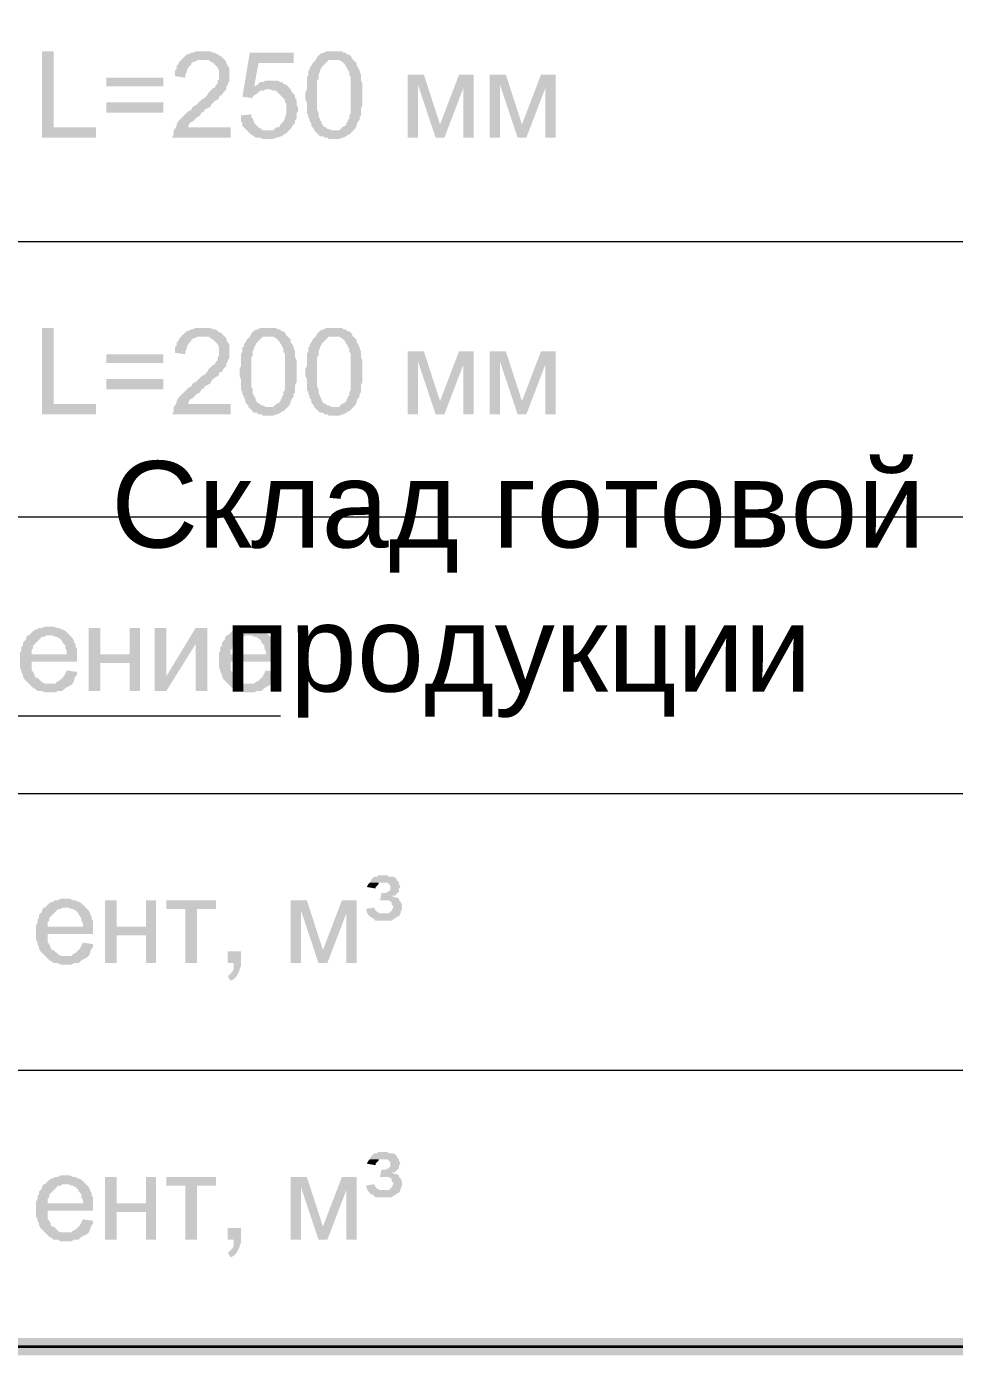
# Model space of a CAD drawing. Header units: millimetres. Extents: x -383313 to -161684, y -117025 to 99224.
# Drawn here: x -361068 to -358384, y -36104 to -32261 of the extents above; entities that cross this region are included whole.
import ezdxf

# ---------------------------------------------------------------- set-up
doc = ezdxf.new("R2010")
doc.units = ezdxf.units.MM
doc.header["$MEASUREMENT"] = 0
doc.layers.add('PDF_Geometry', color=7, linetype='Continuous')
doc.layers.add('PDF_Solid Fills', color=7, linetype='Continuous')
doc.styles.add('PSTUDIO', font='arial.ttf')

# ---------------------------------------------------------------- blocks, each defined once
blk = doc.blocks.new('A$Cf5759c35')
at = {"layer": 'PDF_Solid Fills'}
for points in [[(-2527.3, -14067.4), (-2561.2, -14067.4), (-2561.2, -14317.1), (-2404.5, -14317.1), (-2404.5, -14287.5), (-2527.3, -14287.5)], [(-2032, -14092.8), (-2095.5, -14092.8), (-2078.6, -14092.8), (-2074.3, -14097), (-2065.9, -14101.2), (-2061.6, -14105.5), (-2061.6, -14105.5), (-2057.4, -14109.7), (-2053.2, -14113.9), (-2048.9, -14122.4), (-2048.9, -14126.6), (-2048.9, -14135.1), (-2048.9, -14139.3), (-2048.9, -14147.8), (-2053.2, -14152), (-2053.2, -14160.5), (-2057.4, -14164.7), (-2061.6, -14173.2), (-2065.9, -14173.2), (-2070.1, -14177.4), (-2074.3, -14181.7), (-2078.6, -14185.9), (-2082.8, -14194.4), (-2087, -14198.6), (-2091.3, -14202.8), (-2099.7, -14207.1), (-2104, -14211.3), (-2112.4, -14219.8), (-2116.7, -14224), (-2125.1, -14228.2), (-2129.4, -14236.7), (-2137.8, -14240.9), (-2142.1, -14245.2), (-2146.3, -14249.4), (-2150.5, -14253.6), (-2154.8, -14257.9), (-2159, -14262.1), (-2163.2, -14266.3), (-2167.5, -14270.6), (-2171.7, -14279), (-2171.7, -14283.3), (-2175.9, -14291.7), (-2180.2, -14296), (-2180.2, -14296), (-2180.2, -14304.4), (-2180.2, -14308.7), (-2184.4, -14317.1), (-2015.1, -14317.1), (-2015.1, -14287.5), (-2137.8, -14287.5), (-2137.8, -14287.5), (-2137.8, -14283.3), (-2133.6, -14274.8), (-2125.1, -14270.6), (-2125.1, -14270.6), (-2120.9, -14266.3), (-2116.7, -14262.1), (-2112.4, -14257.9), (-2104, -14253.6), (-2099.7, -14245.2), (-2091.3, -14240.9), (-2091.3, -14236.7), (-2082.8, -14232.5), (-2074.3, -14228.2), (-2070.1, -14219.8), (-2065.9, -14215.5), (-2061.6, -14211.3), (-2053.2, -14207.1), (-2048.9, -14202.8), (-2048.9, -14198.6), (-2044.7, -14194.4), (-2040.5, -14194.4), (-2036.2, -14185.9), (-2032, -14181.7), (-2027.8, -14177.4), (-2027.8, -14169), (-2023.5, -14164.7), (-2023.5, -14160.5), (-2019.3, -14156.3), (-2019.3, -14147.8), (-2019.3, -14143.6), (-2019.3, -14135.1), (-2019.3, -14135.1), (-2019.3, -14126.6), (-2019.3, -14122.4), (-2019.3, -14113.9), (-2023.5, -14109.7), (-2027.8, -14101.2), (-2027.8, -14097)], [(-2095.5, -14067.4), (-2116.7, -14067.4), (-2125.1, -14071.6), (-2129.4, -14071.6), (-2137.8, -14075.8), (-2142.1, -14075.8), (-2146.3, -14080.1), (-2150.5, -14084.3), (-2154.8, -14088.5), (-2159, -14092.8), (-2163.2, -14097), (-2167.5, -14105.5), (-2171.7, -14109.7), (-2171.7, -14118.2), (-2175.9, -14122.4), (-2175.9, -14130.9), (-2175.9, -14139.3), (-2146.3, -14143.6), (-2146.3, -14135.1), (-2142.1, -14126.6), (-2142.1, -14122.4), (-2137.8, -14113.9), (-2133.6, -14109.7), (-2129.4, -14105.5), (-2129.4, -14101.2), (-2120.9, -14097), (-2116.7, -14097), (-2112.4, -14092.8), (-2104, -14092.8), (-2095.5, -14092.8), (-2032, -14092.8), (-2040.5, -14084.3), (-2040.5, -14084.3), (-2044.7, -14080.1), (-2048.9, -14080.1), (-2053.2, -14075.8), (-2061.6, -14071.6), (-2065.9, -14071.6), (-2074.3, -14067.4), (-2078.6, -14067.4), (-2087, -14067.4)], [(-1833, -14071.6), (-1960, -14071.6), (-1981.2, -14198.6), (-1951.6, -14202.8), (-1951.6, -14198.6), (-1947.3, -14194.4), (-1938.9, -14190.1), (-1934.6, -14185.9), (-1934.6, -14185.9), (-1930.4, -14181.7), (-1921.9, -14181.7), (-1913.5, -14177.4), (-1909.2, -14177.4), (-1845.7, -14173.2), (-1845.7, -14173.2), (-1850, -14169), (-1947.3, -14169), (-1934.6, -14101.2), (-1833, -14101.2)], [(-1769.5, -14092.8), (-1773.8, -14097), (-1778, -14101.2), (-1782.2, -14109.7), (-1786.5, -14113.9), (-1786.5, -14122.4), (-1790.7, -14122.4), (-1790.7, -14130.9), (-1790.7, -14135.1), (-1794.9, -14143.6), (-1794.9, -14147.8), (-1794.9, -14156.3), (-1794.9, -14160.5), (-1794.9, -14169), (-1794.9, -14177.4), (-1799.2, -14185.9), (-1799.2, -14194.4), (-1799.2, -14198.6), (-1799.2, -14207.1), (-1794.9, -14215.5), (-1794.9, -14224), (-1794.9, -14232.5), (-1794.9, -14240.9), (-1794.9, -14245.2), (-1790.7, -14253.6), (-1790.7, -14257.9), (-1786.5, -14266.3), (-1786.5, -14270.6), (-1782.2, -14274.8), (-1782.2, -14283.3), (-1778, -14287.5), (-1773.8, -14291.7), (-1773.8, -14296), (-1769.5, -14300.2), (-1714.5, -14296), (-1718.7, -14296), (-1723, -14296), (-1731.4, -14291.7), (-1735.7, -14291.7), (-1739.9, -14287.5), (-1748.4, -14283.3), (-1752.6, -14274.8), (-1752.6, -14274.8), (-1752.6, -14270.6), (-1756.8, -14266.3), (-1756.8, -14262.1), (-1761.1, -14257.9), (-1761.1, -14249.4), (-1761.1, -14245.2), (-1765.3, -14236.7), (-1765.3, -14228.2), (-1765.3, -14219.8), (-1765.3, -14211.3), (-1765.3, -14202.8), (-1765.3, -14194.4), (-1765.3, -14185.9), (-1765.3, -14177.4), (-1765.3, -14169), (-1765.3, -14160.5), (-1765.3, -14152), (-1761.1, -14147.8), (-1761.1, -14139.3), (-1761.1, -14135.1), (-1756.8, -14126.6), (-1756.8, -14122.4), (-1752.6, -14118.2), (-1752.6, -14113.9), (-1748.4, -14109.7), (-1744.1, -14105.5), (-1739.9, -14101.2), (-1735.7, -14097), (-1731.4, -14092.8), (-1723, -14092.8), (-1714.5, -14092.8)], [(-1714.5, -14067.4), (-1714.5, -14067.4), (-1739.9, -14067.4), (-1744.1, -14071.6), (-1748.4, -14071.6), (-1756.8, -14075.8), (-1761.1, -14080.1), (-1761.1, -14080.1), (-1765.3, -14084.3), (-1769.5, -14092.8), (-1714.5, -14092.8), (-1714.5, -14092.8), (-1706, -14092.8), (-1701.8, -14092.8), (-1693.3, -14097), (-1689.1, -14101.2), (-1684.9, -14105.5), (-1680.6, -14113.9), (-1680.6, -14113.9), (-1676.4, -14118.2), (-1676.4, -14122.4), (-1672.2, -14126.6), (-1672.2, -14130.9), (-1672.2, -14135.1), (-1667.9, -14143.6), (-1667.9, -14152), (-1667.9, -14156.3), (-1667.9, -14164.7), (-1667.9, -14173.2), (-1667.9, -14185.9), (-1667.9, -14194.4), (-1667.9, -14194.4), (-1667.9, -14207.1), (-1667.9, -14215.5), (-1667.9, -14224), (-1667.9, -14232.5), (-1667.9, -14236.7), (-1667.9, -14245.2), (-1672.2, -14253.6), (-1672.2, -14257.9), (-1672.2, -14262.1), (-1676.4, -14266.3), (-1676.4, -14270.6), (-1680.6, -14274.8), (-1680.6, -14279), (-1684.9, -14283.3), (-1693.3, -14287.5), (-1697.6, -14291.7), (-1701.8, -14296), (-1710.3, -14296), (-1714.5, -14296), (-1769.5, -14300.2), (-1765.3, -14304.4), (-1761.1, -14308.7), (-1756.8, -14312.9), (-1748.4, -14312.9), (-1744.1, -14317.1), (-1735.7, -14317.1), (-1731.4, -14321.4), (-1723, -14321.4), (-1714.5, -14321.4), (-1714.5, -14321.4), (-1706, -14321.4), (-1701.8, -14321.4), (-1693.3, -14317.1), (-1689.1, -14317.1), (-1680.6, -14312.9), (-1676.4, -14308.7), (-1672.2, -14308.7), (-1667.9, -14304.4), (-1663.7, -14300.2), (-1659.5, -14296), (-1655.2, -14291.7), (-1651, -14283.3), (-1651, -14279), (-1646.8, -14270.6), (-1642.5, -14266.3), (-1642.5, -14262.1), (-1642.5, -14257.9), (-1638.3, -14253.6), (-1638.3, -14245.2), (-1638.3, -14240.9), (-1638.3, -14232.5), (-1634.1, -14224), (-1634.1, -14219.8), (-1634.1, -14211.3), (-1634.1, -14202.8), (-1634.1, -14194.4), (-1634.1, -14190.1), (-1634.1, -14181.7), (-1634.1, -14173.2), (-1634.1, -14164.7), (-1634.1, -14160.5), (-1638.3, -14152), (-1638.3, -14147.8), (-1638.3, -14139.3), (-1638.3, -14135.1), (-1642.5, -14126.6), (-1642.5, -14122.4), (-1646.8, -14113.9), (-1651, -14109.7), (-1651, -14101.2), (-1655.2, -14097), (-1655.2, -14097), (-1659.5, -14092.8), (-1663.7, -14088.5), (-1667.9, -14080.1), (-1676.4, -14075.8), (-1680.6, -14075.8), (-1680.6, -14071.6), (-1689.1, -14071.6), (-1693.3, -14067.4), (-1701.8, -14067.4), (-1710.3, -14067.4)], [(-1456.3, -14135.1), (-1502.8, -14135.1), (-1502.8, -14317.1), (-1473.2, -14317.1), (-1473.2, -14164.7)], [(-1312.3, -14135.1), (-1354.7, -14135.1), (-1409.7, -14279), (-1422.4, -14317.1), (-1397, -14317.1), (-1342, -14173.2)], [(-1219.2, -14135.1), (-1265.8, -14135.1), (-1265.8, -14317.1), (-1236.1, -14317.1), (-1236.1, -14164.7)], [(-1075.3, -14135.1), (-1117.6, -14135.1), (-1172.6, -14279), (-1185.3, -14317.1), (-1159.9, -14317.1), (-1104.9, -14173.2)], [(-1900.8, -14152), (-1900.8, -14152), (-1913.5, -14152), (-1921.9, -14156.3), (-1930.4, -14156.3), (-1934.6, -14160.5), (-1938.9, -14164.7), (-1947.3, -14169), (-1850, -14169), (-1854.2, -14164.7), (-1862.7, -14160.5), (-1866.9, -14156.3), (-1871.1, -14156.3), (-1879.6, -14152), (-1883.8, -14152), (-1892.3, -14152)], [(-1845.7, -14173.2), (-1909.2, -14177.4), (-1900.8, -14177.4), (-1892.3, -14181.7), (-1883.8, -14181.7), (-1879.6, -14185.9), (-1875.4, -14190.1), (-1871.1, -14194.4), (-1866.9, -14198.6), (-1862.7, -14202.8), (-1858.4, -14207.1), (-1858.4, -14215.5), (-1854.2, -14219.8), (-1854.2, -14228.2), (-1854.2, -14236.7), (-1854.2, -14236.7), (-1854.2, -14240.9), (-1854.2, -14249.4), (-1858.4, -14257.9), (-1858.4, -14262.1), (-1862.7, -14270.6), (-1866.9, -14274.8), (-1871.1, -14279), (-1871.1, -14279), (-1875.4, -14287.5), (-1883.8, -14287.5), (-1888.1, -14291.7), (-1892.3, -14296), (-1900.8, -14296), (-1909.2, -14296), (-1845.7, -14296), (-1841.5, -14291.7), (-1841.5, -14291.7), (-1837.3, -14283.3), (-1833, -14279), (-1828.8, -14274.8), (-1828.8, -14266.3), (-1824.6, -14262.1), (-1824.6, -14253.6), (-1824.6, -14245.2), (-1820.3, -14240.9), (-1820.3, -14232.5), (-1820.3, -14228.2), (-1824.6, -14224), (-1824.6, -14215.5), (-1824.6, -14207.1), (-1828.8, -14202.8), (-1828.8, -14194.4), (-1833, -14190.1), (-1837.3, -14185.9), (-1841.5, -14177.4)], [(-1955.8, -14249.4), (-1989.7, -14253.6), (-1985.4, -14253.6), (-1985.4, -14270.6), (-1981.2, -14274.8), (-1981.2, -14283.3), (-1977, -14287.5), (-1972.7, -14291.7), (-1968.5, -14296), (-1964.3, -14300.2), (-1960, -14304.4), (-1955.8, -14308.7), (-1947.3, -14312.9), (-1943.1, -14317.1), (-1934.6, -14317.1), (-1930.4, -14317.1), (-1921.9, -14321.4), (-1913.5, -14321.4), (-1909.2, -14321.4), (-1905, -14321.4), (-1900.8, -14321.4), (-1892.3, -14321.4), (-1883.8, -14317.1), (-1879.6, -14317.1), (-1871.1, -14312.9), (-1866.9, -14312.9), (-1862.7, -14308.7), (-1854.2, -14304.4), (-1850, -14300.2), (-1845.7, -14296), (-1909.2, -14296), (-1909.2, -14296), (-1913.5, -14296), (-1921.9, -14296), (-1926.2, -14291.7), (-1934.6, -14287.5), (-1938.9, -14283.3), (-1943.1, -14279), (-1947.3, -14274.8), (-1947.3, -14270.6), (-1951.6, -14262.1), (-1955.8, -14257.9)], [(-2527.3, -14867.5), (-2561.2, -14867.5), (-2561.2, -15117.2), (-2404.5, -15117.2), (-2404.5, -15087.6), (-2527.3, -15087.6)], [(-2095.5, -14867.5), (-2116.7, -14867.5), (-2125.1, -14871.7), (-2129.4, -14871.7), (-2137.8, -14875.9), (-2142.1, -14875.9), (-2146.3, -14880.2), (-2150.5, -14884.4), (-2154.8, -14888.6), (-2159, -14892.9), (-2163.2, -14897.1), (-2167.5, -14905.6), (-2171.7, -14909.8), (-2171.7, -14918.3), (-2175.9, -14922.5), (-2175.9, -14931), (-2175.9, -14939.4), (-2146.3, -14943.7), (-2146.3, -14935.2), (-2142.1, -14926.7), (-2142.1, -14922.5), (-2137.8, -14914), (-2133.6, -14909.8), (-2129.4, -14905.6), (-2129.4, -14901.3), (-2120.9, -14897.1), (-2116.7, -14897.1), (-2112.4, -14892.9), (-2104, -14892.9), (-2095.5, -14892.9), (-2032, -14892.9), (-2040.5, -14884.4), (-2040.5, -14884.4), (-2044.7, -14880.2), (-2048.9, -14880.2), (-2053.2, -14875.9), (-2061.6, -14871.7), (-2065.9, -14871.7), (-2074.3, -14867.5), (-2078.6, -14867.5), (-2087, -14867.5)], [(-1905, -14867.5), (-1905, -14867.5), (-1930.4, -14867.5), (-1934.6, -14871.7), (-1938.9, -14871.7), (-1947.3, -14875.9), (-1951.6, -14880.2), (-1951.6, -14880.2), (-1955.8, -14884.4), (-1960, -14892.9), (-1905, -14892.9), (-1905, -14892.9), (-1896.5, -14892.9), (-1892.3, -14892.9), (-1883.8, -14897.1), (-1879.6, -14901.3), (-1875.4, -14905.6), (-1871.1, -14914), (-1871.1, -14914), (-1866.9, -14918.3), (-1866.9, -14922.5), (-1862.7, -14926.7), (-1862.7, -14931), (-1862.7, -14935.2), (-1858.4, -14943.7), (-1858.4, -14952.1), (-1858.4, -14956.4), (-1858.4, -14964.8), (-1858.4, -14973.3), (-1858.4, -14986), (-1858.4, -14994.5), (-1858.4, -14994.5), (-1858.4, -15007.2), (-1858.4, -15015.6), (-1858.4, -15024.1), (-1858.4, -15032.6), (-1858.4, -15036.8), (-1858.4, -15045.3), (-1862.7, -15053.7), (-1862.7, -15058), (-1862.7, -15062.2), (-1866.9, -15066.4), (-1866.9, -15070.7), (-1871.1, -15074.9), (-1871.1, -15079.1), (-1875.4, -15083.4), (-1883.8, -15087.6), (-1888.1, -15091.8), (-1892.3, -15096.1), (-1900.8, -15096.1), (-1905, -15096.1), (-1960, -15100.3), (-1955.8, -15104.5), (-1951.6, -15108.8), (-1947.3, -15113), (-1938.9, -15113), (-1934.6, -15117.2), (-1926.2, -15117.2), (-1921.9, -15121.5), (-1913.5, -15121.5), (-1905, -15121.5), (-1905, -15121.5), (-1896.5, -15121.5), (-1892.3, -15121.5), (-1883.8, -15117.2), (-1879.6, -15117.2), (-1871.1, -15113), (-1866.9, -15108.8), (-1862.7, -15108.8), (-1858.4, -15104.5), (-1854.2, -15100.3), (-1850, -15096.1), (-1845.7, -15091.8), (-1841.5, -15083.4), (-1841.5, -15079.1), (-1837.3, -15070.7), (-1833, -15066.4), (-1833, -15062.2), (-1833, -15058), (-1828.8, -15053.7), (-1828.8, -15045.3), (-1828.8, -15041), (-1828.8, -15032.6), (-1824.6, -15024.1), (-1824.6, -15019.9), (-1824.6, -15011.4), (-1824.6, -15002.9), (-1824.6, -14994.5), (-1824.6, -14990.2), (-1824.6, -14981.8), (-1824.6, -14973.3), (-1824.6, -14964.8), (-1824.6, -14960.6), (-1828.8, -14952.1), (-1828.8, -14947.9), (-1828.8, -14939.4), (-1828.8, -14935.2), (-1833, -14926.7), (-1833, -14922.5), (-1837.3, -14914), (-1841.5, -14909.8), (-1841.5, -14901.3), (-1845.7, -14897.1), (-1845.7, -14897.1), (-1850, -14892.9), (-1854.2, -14888.6), (-1858.4, -14880.2), (-1866.9, -14875.9), (-1871.1, -14875.9), (-1871.1, -14871.7), (-1879.6, -14871.7), (-1883.8, -14867.5), (-1892.3, -14867.5), (-1900.8, -14867.5)], [(-1714.5, -14867.5), (-1714.5, -14867.5), (-1739.9, -14867.5), (-1744.1, -14871.7), (-1748.4, -14871.7), (-1756.8, -14875.9), (-1761.1, -14880.2), (-1761.1, -14880.2), (-1765.3, -14884.4), (-1769.5, -14892.9), (-1714.5, -14892.9), (-1714.5, -14892.9), (-1706, -14892.9), (-1701.8, -14892.9), (-1693.3, -14897.1), (-1689.1, -14901.3), (-1684.9, -14905.6), (-1680.6, -14914), (-1680.6, -14914), (-1676.4, -14918.3), (-1676.4, -14922.5), (-1672.2, -14926.7), (-1672.2, -14931), (-1672.2, -14935.2), (-1667.9, -14943.7), (-1667.9, -14952.1), (-1667.9, -14956.4), (-1667.9, -14964.8), (-1667.9, -14973.3), (-1667.9, -14986), (-1667.9, -14994.5), (-1667.9, -14994.5), (-1667.9, -15007.2), (-1667.9, -15015.6), (-1667.9, -15024.1), (-1667.9, -15032.6), (-1667.9, -15036.8), (-1667.9, -15045.3), (-1672.2, -15053.7), (-1672.2, -15058), (-1672.2, -15062.2), (-1676.4, -15066.4), (-1676.4, -15070.7), (-1680.6, -15074.9), (-1680.6, -15079.1), (-1684.9, -15083.4), (-1693.3, -15087.6), (-1697.6, -15091.8), (-1701.8, -15096.1), (-1710.3, -15096.1), (-1714.5, -15096.1), (-1769.5, -15100.3), (-1765.3, -15104.5), (-1761.1, -15108.8), (-1756.8, -15113), (-1748.4, -15113), (-1744.1, -15117.2), (-1735.7, -15117.2), (-1731.4, -15121.5), (-1723, -15121.5), (-1714.5, -15121.5), (-1714.5, -15121.5), (-1706, -15121.5), (-1701.8, -15121.5), (-1693.3, -15117.2), (-1689.1, -15117.2), (-1680.6, -15113), (-1676.4, -15108.8), (-1672.2, -15108.8), (-1667.9, -15104.5), (-1663.7, -15100.3), (-1659.5, -15096.1), (-1655.2, -15091.8), (-1651, -15083.4), (-1651, -15079.1), (-1646.8, -15070.7), (-1642.5, -15066.4), (-1642.5, -15062.2), (-1642.5, -15058), (-1638.3, -15053.7), (-1638.3, -15045.3), (-1638.3, -15041), (-1638.3, -15032.6), (-1634.1, -15024.1), (-1634.1, -15019.9), (-1634.1, -15011.4), (-1634.1, -15002.9), (-1634.1, -14994.5), (-1634.1, -14990.2), (-1634.1, -14981.8), (-1634.1, -14973.3), (-1634.1, -14964.8), (-1634.1, -14960.6), (-1638.3, -14952.1), (-1638.3, -14947.9), (-1638.3, -14939.4), (-1638.3, -14935.2), (-1642.5, -14926.7), (-1642.5, -14922.5), (-1646.8, -14914), (-1651, -14909.8), (-1651, -14901.3), (-1655.2, -14897.1), (-1655.2, -14897.1), (-1659.5, -14892.9), (-1663.7, -14888.6), (-1667.9, -14880.2), (-1676.4, -14875.9), (-1680.6, -14875.9), (-1680.6, -14871.7), (-1689.1, -14871.7), (-1693.3, -14867.5), (-1701.8, -14867.5), (-1710.3, -14867.5)], [(-2032, -14892.9), (-2095.5, -14892.9), (-2078.6, -14892.9), (-2074.3, -14897.1), (-2065.9, -14901.3), (-2061.6, -14905.6), (-2061.6, -14905.6), (-2057.4, -14909.8), (-2053.2, -14914), (-2048.9, -14922.5), (-2048.9, -14926.7), (-2048.9, -14935.2), (-2048.9, -14939.4), (-2048.9, -14947.9), (-2053.2, -14952.1), (-2053.2, -14960.6), (-2057.4, -14964.8), (-2061.6, -14973.3), (-2065.9, -14973.3), (-2070.1, -14977.5), (-2074.3, -14981.8), (-2078.6, -14986), (-2082.8, -14994.5), (-2087, -14998.7), (-2091.3, -15002.9), (-2099.7, -15007.2), (-2104, -15011.4), (-2112.4, -15019.9), (-2116.7, -15024.1), (-2125.1, -15028.3), (-2129.4, -15036.8), (-2137.8, -15041), (-2142.1, -15045.3), (-2146.3, -15049.5), (-2150.5, -15053.7), (-2154.8, -15058), (-2159, -15062.2), (-2163.2, -15066.4), (-2167.5, -15070.7), (-2171.7, -15079.1), (-2171.7, -15083.4), (-2175.9, -15091.8), (-2180.2, -15096.1), (-2180.2, -15096.1), (-2180.2, -15104.5), (-2180.2, -15108.8), (-2184.4, -15117.2), (-2015.1, -15117.2), (-2015.1, -15087.6), (-2137.8, -15087.6), (-2137.8, -15087.6), (-2137.8, -15083.4), (-2133.6, -15074.9), (-2125.1, -15070.7), (-2125.1, -15070.7), (-2120.9, -15066.4), (-2116.7, -15062.2), (-2112.4, -15058), (-2104, -15053.7), (-2099.7, -15045.3), (-2091.3, -15041), (-2091.3, -15036.8), (-2082.8, -15032.6), (-2074.3, -15028.3), (-2070.1, -15019.9), (-2065.9, -15015.6), (-2061.6, -15011.4), (-2053.2, -15007.2), (-2048.9, -15002.9), (-2048.9, -14998.7), (-2044.7, -14994.5), (-2040.5, -14994.5), (-2036.2, -14986), (-2032, -14981.8), (-2027.8, -14977.5), (-2027.8, -14969.1), (-2023.5, -14964.8), (-2023.5, -14960.6), (-2019.3, -14956.4), (-2019.3, -14947.9), (-2019.3, -14943.7), (-2019.3, -14935.2), (-2019.3, -14935.2), (-2019.3, -14926.7), (-2019.3, -14922.5), (-2019.3, -14914), (-2023.5, -14909.8), (-2027.8, -14901.3), (-2027.8, -14897.1)], [(-1960, -14892.9), (-1964.3, -14897.1), (-1968.5, -14901.3), (-1972.7, -14909.8), (-1977, -14914), (-1977, -14922.5), (-1981.2, -14922.5), (-1981.2, -14931), (-1981.2, -14935.2), (-1985.4, -14943.7), (-1985.4, -14947.9), (-1985.4, -14956.4), (-1985.4, -14960.6), (-1985.4, -14969.1), (-1985.4, -14977.5), (-1989.7, -14986), (-1989.7, -14994.5), (-1989.7, -14998.7), (-1989.7, -15007.2), (-1985.4, -15015.6), (-1985.4, -15024.1), (-1985.4, -15032.6), (-1985.4, -15041), (-1985.4, -15045.3), (-1981.2, -15053.7), (-1981.2, -15058), (-1977, -15066.4), (-1977, -15070.7), (-1972.7, -15074.9), (-1972.7, -15083.4), (-1968.5, -15087.6), (-1964.3, -15091.8), (-1964.3, -15096.1), (-1960, -15100.3), (-1905, -15096.1), (-1909.2, -15096.1), (-1913.5, -15096.1), (-1921.9, -15091.8), (-1926.2, -15091.8), (-1930.4, -15087.6), (-1938.9, -15083.4), (-1943.1, -15074.9), (-1943.1, -15074.9), (-1943.1, -15070.7), (-1947.3, -15066.4), (-1947.3, -15062.2), (-1951.6, -15058), (-1951.6, -15049.5), (-1951.6, -15045.3), (-1955.8, -15036.8), (-1955.8, -15028.3), (-1955.8, -15019.9), (-1955.8, -15011.4), (-1955.8, -15002.9), (-1955.8, -14994.5), (-1955.8, -14986), (-1955.8, -14977.5), (-1955.8, -14969.1), (-1955.8, -14960.6), (-1955.8, -14952.1), (-1951.6, -14947.9), (-1951.6, -14939.4), (-1951.6, -14935.2), (-1947.3, -14926.7), (-1947.3, -14922.5), (-1943.1, -14918.3), (-1943.1, -14914), (-1938.9, -14909.8), (-1934.6, -14905.6), (-1930.4, -14901.3), (-1926.2, -14897.1), (-1921.9, -14892.9), (-1913.5, -14892.9), (-1905, -14892.9)], [(-1769.5, -14892.9), (-1773.8, -14897.1), (-1778, -14901.3), (-1782.2, -14909.8), (-1786.5, -14914), (-1786.5, -14922.5), (-1790.7, -14922.5), (-1790.7, -14931), (-1790.7, -14935.2), (-1794.9, -14943.7), (-1794.9, -14947.9), (-1794.9, -14956.4), (-1794.9, -14960.6), (-1794.9, -14969.1), (-1794.9, -14977.5), (-1799.2, -14986), (-1799.2, -14994.5), (-1799.2, -14998.7), (-1799.2, -15007.2), (-1794.9, -15015.6), (-1794.9, -15024.1), (-1794.9, -15032.6), (-1794.9, -15041), (-1794.9, -15045.3), (-1790.7, -15053.7), (-1790.7, -15058), (-1786.5, -15066.4), (-1786.5, -15070.7), (-1782.2, -15074.9), (-1782.2, -15083.4), (-1778, -15087.6), (-1773.8, -15091.8), (-1773.8, -15096.1), (-1769.5, -15100.3), (-1714.5, -15096.1), (-1718.7, -15096.1), (-1723, -15096.1), (-1731.4, -15091.8), (-1735.7, -15091.8), (-1739.9, -15087.6), (-1748.4, -15083.4), (-1752.6, -15074.9), (-1752.6, -15074.9), (-1752.6, -15070.7), (-1756.8, -15066.4), (-1756.8, -15062.2), (-1761.1, -15058), (-1761.1, -15049.5), (-1761.1, -15045.3), (-1765.3, -15036.8), (-1765.3, -15028.3), (-1765.3, -15019.9), (-1765.3, -15011.4), (-1765.3, -15002.9), (-1765.3, -14994.5), (-1765.3, -14986), (-1765.3, -14977.5), (-1765.3, -14969.1), (-1765.3, -14960.6), (-1765.3, -14952.1), (-1761.1, -14947.9), (-1761.1, -14939.4), (-1761.1, -14935.2), (-1756.8, -14926.7), (-1756.8, -14922.5), (-1752.6, -14918.3), (-1752.6, -14914), (-1748.4, -14909.8), (-1744.1, -14905.6), (-1739.9, -14901.3), (-1735.7, -14897.1), (-1731.4, -14892.9), (-1723, -14892.9), (-1714.5, -14892.9)], [(-1456.3, -14935.2), (-1502.8, -14935.2), (-1502.8, -15117.2), (-1473.2, -15117.2), (-1473.2, -14964.8)], [(-1312.3, -14935.2), (-1354.7, -14935.2), (-1409.7, -15079.1), (-1422.4, -15117.2), (-1397, -15117.2), (-1342, -14973.3)], [(-1219.2, -14935.2), (-1265.8, -14935.2), (-1265.8, -15117.2), (-1236.1, -15117.2), (-1236.1, -14964.8)], [(-1075.3, -14935.2), (-1117.6, -14935.2), (-1172.6, -15079.1), (-1185.3, -15117.2), (-1159.9, -15117.2), (-1104.9, -14973.3)], [(-2599.3, -15756.5), (-2603.5, -15756.5), (-2607.7, -15764.9), (-2607.7, -15769.2), (-2612, -15773.4), (-2616.2, -15777.6), (-2616.2, -15786.1), (-2620.4, -15790.3), (-2620.4, -15798.8), (-2624.7, -15807.3), (-2624.7, -15811.5), (-2624.7, -15820), (-2624.7, -15828.4), (-2624.7, -15836.9), (-2624.7, -15841.1), (-2624.7, -15849.6), (-2620.4, -15858.1), (-2620.4, -15862.3), (-2616.2, -15870.8), (-2616.2, -15875), (-2612, -15883.5), (-2607.7, -15887.7), (-2603.5, -15891.9), (-2599.3, -15896.2), (-2540, -15896.2), (-2540, -15896.2), (-2548.5, -15896.2), (-2552.7, -15896.2), (-2561.2, -15891.9), (-2565.4, -15887.7), (-2569.6, -15883.5), (-2573.9, -15879.2), (-2578.1, -15879.2), (-2582.3, -15875), (-2582.3, -15870.8), (-2586.6, -15862.3), (-2590.8, -15858.1), (-2590.8, -15849.6), (-2590.8, -15841.1), (-2590.8, -15832.7), (-2459.6, -15832.7), (-2459.6, -15832.7), (-2459.6, -15828.4), (-2459.6, -15820), (-2459.6, -15811.5), (-2590.8, -15811.5), (-2590.8, -15807.3), (-2590.8, -15798.8), (-2586.6, -15794.6), (-2586.6, -15786.1), (-2582.3, -15781.9), (-2578.1, -15777.6), (-2573.9, -15773.4), (-2569.6, -15769.2), (-2565.4, -15764.9), (-2561.2, -15760.7), (-2552.7, -15760.7), (-2548.5, -15756.5), (-2540, -15756.5)], [(-2540, -15731.1), (-2540, -15731.1), (-2552.7, -15731.1), (-2561.2, -15735.3), (-2569.6, -15735.3), (-2573.9, -15739.5), (-2578.1, -15739.5), (-2586.6, -15743.8), (-2590.8, -15748), (-2595, -15752.2), (-2599.3, -15756.5), (-2540, -15756.5), (-2535.8, -15756.5), (-2531.5, -15756.5), (-2523.1, -15760.7), (-2518.8, -15760.7), (-2510.4, -15764.9), (-2506.1, -15769.2), (-2501.9, -15773.4), (-2501.9, -15777.6), (-2497.7, -15781.9), (-2493.4, -15786.1), (-2493.4, -15794.6), (-2489.2, -15803), (-2489.2, -15811.5), (-2590.8, -15811.5), (-2459.6, -15811.5), (-2459.6, -15803), (-2459.6, -15794.6), (-2463.8, -15790.3), (-2463.8, -15781.9), (-2468, -15777.6), (-2468, -15773.4), (-2472.3, -15764.9), (-2476.5, -15760.7), (-2480.7, -15756.5), (-2485, -15752.2), (-2489.2, -15748), (-2493.4, -15743.8), (-2501.9, -15739.5), (-2506.1, -15739.5), (-2510.4, -15735.3), (-2518.8, -15735.3), (-2527.3, -15731.1), (-2531.5, -15731.1)], [(-2391.8, -15735.3), (-2425.7, -15735.3), (-2425.7, -15917.3), (-2391.8, -15917.3), (-2391.8, -15836.9), (-2307.2, -15836.9), (-2391.8, -15811.5)], [(-2277.5, -15735.3), (-2307.2, -15735.3), (-2307.2, -15811.5), (-2391.8, -15811.5), (-2307.2, -15836.9), (-2307.2, -15917.3), (-2277.5, -15917.3)], [(-2082.8, -15735.3), (-2116.7, -15735.3), (-2201.3, -15875), (-2235.2, -15917.3), (-2201.3, -15917.3), (-2116.7, -15781.9)], [(-2023.5, -15756.5), (-2027.8, -15756.5), (-2032, -15764.9), (-2032, -15769.2), (-2036.2, -15773.4), (-2040.5, -15777.6), (-2040.5, -15786.1), (-2044.7, -15790.3), (-2044.7, -15798.8), (-2048.9, -15807.3), (-2048.9, -15811.5), (-2048.9, -15820), (-2048.9, -15828.4), (-2048.9, -15836.9), (-2048.9, -15841.1), (-2048.9, -15849.6), (-2044.7, -15858.1), (-2044.7, -15862.3), (-2040.5, -15870.8), (-2040.5, -15875), (-2036.2, -15883.5), (-2032, -15887.7), (-2027.8, -15891.9), (-2023.5, -15896.2), (-1964.3, -15896.2), (-1964.3, -15896.2), (-1972.7, -15896.2), (-1977, -15896.2), (-1985.4, -15891.9), (-1989.7, -15887.7), (-1993.9, -15883.5), (-1998.1, -15879.2), (-2002.4, -15879.2), (-2006.6, -15875), (-2006.6, -15870.8), (-2010.8, -15862.3), (-2015.1, -15858.1), (-2015.1, -15849.6), (-2015.1, -15841.1), (-2015.1, -15832.7), (-1883.8, -15832.7), (-1883.8, -15832.7), (-1883.8, -15828.4), (-1883.8, -15820), (-1883.8, -15811.5), (-2015.1, -15811.5), (-2015.1, -15807.3), (-2015.1, -15798.8), (-2010.8, -15794.6), (-2010.8, -15786.1), (-2006.6, -15781.9), (-2002.4, -15777.6), (-1998.1, -15773.4), (-1993.9, -15769.2), (-1989.7, -15764.9), (-1985.4, -15760.7), (-1977, -15760.7), (-1972.7, -15756.5), (-1964.3, -15756.5)], [(-1964.3, -15731.1), (-1964.3, -15731.1), (-1977, -15731.1), (-1985.4, -15735.3), (-1993.9, -15735.3), (-1998.1, -15739.5), (-2002.4, -15739.5), (-2010.8, -15743.8), (-2015.1, -15748), (-2019.3, -15752.2), (-2023.5, -15756.5), (-1964.3, -15756.5), (-1960, -15756.5), (-1955.8, -15756.5), (-1947.3, -15760.7), (-1943.1, -15760.7), (-1934.6, -15764.9), (-1930.4, -15769.2), (-1926.2, -15773.4), (-1926.2, -15777.6), (-1921.9, -15781.9), (-1917.7, -15786.1), (-1917.7, -15794.6), (-1913.5, -15803), (-1913.5, -15811.5), (-2015.1, -15811.5), (-1883.8, -15811.5), (-1883.8, -15803), (-1883.8, -15794.6), (-1888.1, -15790.3), (-1888.1, -15781.9), (-1892.3, -15777.6), (-1892.3, -15773.4), (-1896.5, -15764.9), (-1900.8, -15760.7), (-1905, -15756.5), (-1909.2, -15752.2), (-1913.5, -15748), (-1917.7, -15743.8), (-1926.2, -15739.5), (-1930.4, -15739.5), (-1934.6, -15735.3), (-1943.1, -15735.3), (-1951.6, -15731.1), (-1955.8, -15731.1)], [(-2489.2, -15858.1), (-2489.2, -15858.1), (-2493.4, -15866.5), (-2497.7, -15875), (-2501.9, -15879.2), (-2506.1, -15883.5), (-2510.4, -15887.7), (-2510.4, -15887.7), (-2518.8, -15891.9), (-2523.1, -15896.2), (-2531.5, -15896.2), (-2540, -15896.2), (-2599.3, -15896.2), (-2599.3, -15896.2), (-2595, -15900.4), (-2590.8, -15904.6), (-2586.6, -15908.9), (-2578.1, -15913.1), (-2573.9, -15917.3), (-2565.4, -15917.3), (-2561.2, -15917.3), (-2552.7, -15921.6), (-2544.2, -15921.6), (-2540, -15921.6), (-2540, -15921.6), (-2531.5, -15921.6), (-2523.1, -15921.6), (-2514.6, -15917.3), (-2510.4, -15917.3), (-2501.9, -15917.3), (-2497.7, -15913.1), (-2493.4, -15908.9), (-2485, -15904.6), (-2485, -15904.6), (-2476.5, -15900.4), (-2472.3, -15896.2), (-2468, -15887.7), (-2468, -15883.5), (-2463.8, -15875), (-2459.6, -15870.8), (-2459.6, -15862.3)], [(-1913.5, -15858.1), (-1913.5, -15858.1), (-1917.7, -15866.5), (-1921.9, -15875), (-1926.2, -15879.2), (-1930.4, -15883.5), (-1934.6, -15887.7), (-1934.6, -15887.7), (-1943.1, -15891.9), (-1947.3, -15896.2), (-1955.8, -15896.2), (-1964.3, -15896.2), (-2023.5, -15896.2), (-2023.5, -15896.2), (-2019.3, -15900.4), (-2015.1, -15904.6), (-2010.8, -15908.9), (-2002.4, -15913.1), (-1998.1, -15917.3), (-1989.7, -15917.3), (-1985.4, -15917.3), (-1977, -15921.6), (-1968.5, -15921.6), (-1964.3, -15921.6), (-1964.3, -15921.6), (-1955.8, -15921.6), (-1947.3, -15921.6), (-1938.9, -15917.3), (-1934.6, -15917.3), (-1926.2, -15917.3), (-1921.9, -15913.1), (-1917.7, -15908.9), (-1909.2, -15904.6), (-1909.2, -15904.6), (-1900.8, -15900.4), (-1896.5, -15896.2), (-1892.3, -15887.7), (-1892.3, -15883.5), (-1888.1, -15875), (-1883.8, -15870.8), (-1883.8, -15862.3)], [(-1612.9, -16471.9), (-1617.1, -16476.1), (-1621.4, -16484.6), (-1596, -16488.8), (-1596, -16484.6), (-1591.7, -16480.4), (-1587.5, -16476.1), (-1587.5, -16471.9), (-1579, -16471.9), (-1574.8, -16471.9)], [(-1570.6, -16450.7), (-1587.5, -16450.7), (-1591.7, -16455), (-1600.2, -16455), (-1604.4, -16459.2), (-1604.4, -16459.2), (-1608.7, -16463.4), (-1612.9, -16471.9), (-1574.8, -16471.9), (-1570.6, -16471.9), (-1562.1, -16471.9), (-1557.9, -16476.1), (-1553.6, -16480.4), (-1553.6, -16484.6), (-1553.6, -16488.8), (-1553.6, -16493.1), (-1557.9, -16497.3), (-1557.9, -16497.3), (-1566.3, -16501.5), (-1570.6, -16501.5), (-1579, -16501.5), (-1583.3, -16522.7), (-1579, -16522.7), (-1574.8, -16522.7), (-1528.2, -16518.5), (-1536.7, -16514.2), (-1540.9, -16514.2), (-1549.4, -16510), (-1549.4, -16510), (-1540.9, -16510), (-1536.7, -16505.8), (-1532.5, -16501.5), (-1528.2, -16497.3), (-1528.2, -16488.8), (-1524, -16484.6), (-1528.2, -16476.1), (-1528.2, -16471.9), (-1532.5, -16467.7), (-1536.7, -16459.2), (-1536.7, -16459.2), (-1545.2, -16455), (-1549.4, -16455), (-1557.9, -16455), (-1562.1, -16450.7)], [(-2493.4, -16518.5), (-2493.4, -16518.5), (-2506.1, -16518.5), (-2514.6, -16522.7), (-2523.1, -16522.7), (-2527.3, -16526.9), (-2531.5, -16526.9), (-2540, -16531.2), (-2544.2, -16535.4), (-2548.5, -16539.6), (-2552.7, -16543.9), (-2493.4, -16543.9), (-2489.2, -16543.9), (-2485, -16543.9), (-2476.5, -16548.1), (-2472.3, -16548.1), (-2463.8, -16552.3), (-2459.6, -16556.6), (-2455.3, -16560.8), (-2455.3, -16565), (-2451.1, -16569.3), (-2446.9, -16573.5), (-2446.9, -16582), (-2442.6, -16590.4), (-2442.6, -16598.9), (-2544.2, -16598.9), (-2413, -16598.9), (-2413, -16590.4), (-2413, -16582), (-2417.2, -16577.7), (-2417.2, -16569.3), (-2421.5, -16565), (-2421.5, -16560.8), (-2425.7, -16552.3), (-2429.9, -16548.1), (-2434.2, -16543.9), (-2438.4, -16539.6), (-2442.6, -16535.4), (-2446.9, -16531.2), (-2455.3, -16526.9), (-2459.6, -16526.9), (-2463.8, -16522.7), (-2472.3, -16522.7), (-2480.7, -16518.5), (-2485, -16518.5)], [(-2345.3, -16522.7), (-2379.1, -16522.7), (-2379.1, -16704.7), (-2345.3, -16704.7), (-2345.3, -16624.3), (-2260.6, -16624.3), (-2345.3, -16598.9)], [(-2231, -16522.7), (-2260.6, -16522.7), (-2260.6, -16598.9), (-2345.3, -16598.9), (-2260.6, -16624.3), (-2260.6, -16704.7), (-2231, -16704.7)], [(-2057.4, -16522.7), (-2201.3, -16522.7), (-2201.3, -16548.1), (-2146.3, -16548.1), (-2146.3, -16704.7), (-2112.4, -16704.7), (-2112.4, -16548.1), (-2057.4, -16548.1)], [(-1794.9, -16522.7), (-1841.5, -16522.7), (-1841.5, -16704.7), (-1811.9, -16704.7), (-1811.9, -16552.3)], [(-1651, -16522.7), (-1693.3, -16522.7), (-1748.4, -16666.6), (-1761.1, -16704.7), (-1735.7, -16704.7), (-1680.6, -16560.8)], [(-1528.2, -16518.5), (-1574.8, -16522.7), (-1557.9, -16522.7), (-1553.6, -16526.9), (-1549.4, -16526.9), (-1549.4, -16535.4), (-1545.2, -16539.6), (-1545.2, -16543.9), (-1549.4, -16552.3), (-1553.6, -16556.6), (-1553.6, -16556.6), (-1557.9, -16560.8), (-1566.3, -16560.8), (-1574.8, -16560.8), (-1617.1, -16565), (-1612.9, -16569.3), (-1608.7, -16573.5), (-1604.4, -16573.5), (-1600.2, -16577.7), (-1596, -16582), (-1587.5, -16582), (-1579, -16582), (-1570.6, -16582), (-1562.1, -16582), (-1557.9, -16582), (-1549.4, -16582), (-1545.2, -16577.7), (-1536.7, -16573.5), (-1532.5, -16569.3), (-1528.2, -16569.3), (-1524, -16560.8), (-1524, -16556.6), (-1519.8, -16548.1), (-1519.8, -16543.9), (-1519.8, -16543.9), (-1519.8, -16535.4), (-1524, -16526.9), (-1528.2, -16522.7)], [(-2552.7, -16543.9), (-2556.9, -16543.9), (-2561.2, -16552.3), (-2561.2, -16556.6), (-2565.4, -16560.8), (-2569.6, -16565), (-2569.6, -16573.5), (-2573.9, -16577.7), (-2573.9, -16586.2), (-2578.1, -16594.7), (-2578.1, -16598.9), (-2578.1, -16607.4), (-2578.1, -16615.8), (-2578.1, -16624.3), (-2578.1, -16628.5), (-2578.1, -16637), (-2573.9, -16645.5), (-2573.9, -16649.7), (-2569.6, -16658.2), (-2569.6, -16662.4), (-2565.4, -16670.9), (-2561.2, -16675.1), (-2556.9, -16679.3), (-2552.7, -16683.6), (-2493.4, -16683.6), (-2493.4, -16683.6), (-2501.9, -16683.6), (-2506.1, -16683.6), (-2514.6, -16679.3), (-2518.8, -16675.1), (-2523.1, -16670.9), (-2527.3, -16666.6), (-2531.5, -16666.6), (-2535.8, -16662.4), (-2535.8, -16658.2), (-2540, -16649.7), (-2544.2, -16645.5), (-2544.2, -16637), (-2544.2, -16628.5), (-2544.2, -16620.1), (-2413, -16620.1), (-2413, -16620.1), (-2413, -16615.8), (-2413, -16607.4), (-2413, -16598.9), (-2544.2, -16598.9), (-2544.2, -16594.7), (-2544.2, -16586.2), (-2540, -16582), (-2540, -16573.5), (-2535.8, -16569.3), (-2531.5, -16565), (-2527.3, -16560.8), (-2523.1, -16556.6), (-2518.8, -16552.3), (-2514.6, -16548.1), (-2506.1, -16548.1), (-2501.9, -16543.9), (-2493.4, -16543.9)], [(-1600.2, -16543.9), (-1625.6, -16548.1), (-1621.4, -16552.3), (-1621.4, -16556.6), (-1617.1, -16565), (-1574.8, -16560.8), (-1579, -16560.8), (-1583.3, -16560.8), (-1591.7, -16556.6), (-1591.7, -16556.6), (-1596, -16552.3)], [(-2442.6, -16645.5), (-2442.6, -16645.5), (-2446.9, -16653.9), (-2451.1, -16662.4), (-2455.3, -16666.6), (-2459.6, -16670.9), (-2463.8, -16675.1), (-2463.8, -16675.1), (-2472.3, -16679.3), (-2476.5, -16683.6), (-2485, -16683.6), (-2493.4, -16683.6), (-2552.7, -16683.6), (-2552.7, -16683.6), (-2548.5, -16687.8), (-2544.2, -16692), (-2540, -16696.3), (-2531.5, -16700.5), (-2527.3, -16704.7), (-2518.8, -16704.7), (-2514.6, -16704.7), (-2506.1, -16709), (-2497.7, -16709), (-2493.4, -16709), (-2493.4, -16709), (-2485, -16709), (-2476.5, -16709), (-2468, -16704.7), (-2463.8, -16704.7), (-2455.3, -16704.7), (-2451.1, -16700.5), (-2446.9, -16696.3), (-2438.4, -16692), (-2438.4, -16692), (-2429.9, -16687.8), (-2425.7, -16683.6), (-2421.5, -16675.1), (-2421.5, -16670.9), (-2417.2, -16662.4), (-2413, -16658.2), (-2413, -16649.7)], [(-1985.4, -16670.9), (-2023.5, -16670.9), (-2023.5, -16704.7), (-2006.6, -16704.7), (-2006.6, -16709), (-2006.6, -16717.4), (-2006.6, -16721.7), (-2010.8, -16730.1), (-2015.1, -16734.4), (-2019.3, -16738.6), (-2023.5, -16742.8), (-2015.1, -16755.5), (-2015.1, -16755.5), (-2006.6, -16751.3), (-2002.4, -16747.1), (-1998.1, -16742.8), (-1993.9, -16734.4), (-1993.9, -16734.4), (-1989.7, -16725.9), (-1989.7, -16721.7), (-1985.4, -16713.2), (-1985.4, -16704.7)], [(-1570.6, -17250.8), (-1587.5, -17250.8), (-1591.7, -17255.1), (-1600.2, -17255.1), (-1604.4, -17259.3), (-1604.4, -17259.3), (-1608.7, -17263.5), (-1612.9, -17272), (-1574.8, -17272), (-1570.6, -17272), (-1562.1, -17272), (-1557.9, -17276.2), (-1553.6, -17280.5), (-1553.6, -17284.7), (-1553.6, -17288.9), (-1553.6, -17293.2), (-1557.9, -17297.4), (-1557.9, -17297.4), (-1566.3, -17301.6), (-1570.6, -17301.6), (-1579, -17301.6), (-1583.3, -17322.8), (-1579, -17322.8), (-1574.8, -17322.8), (-1528.2, -17318.6), (-1536.7, -17314.3), (-1540.9, -17314.3), (-1549.4, -17310.1), (-1549.4, -17310.1), (-1540.9, -17310.1), (-1536.7, -17305.9), (-1532.5, -17301.6), (-1528.2, -17297.4), (-1528.2, -17288.9), (-1524, -17284.7), (-1528.2, -17276.2), (-1528.2, -17272), (-1532.5, -17267.8), (-1536.7, -17259.3), (-1536.7, -17259.3), (-1545.2, -17255.1), (-1549.4, -17255.1), (-1557.9, -17255.1), (-1562.1, -17250.8)], [(-1612.9, -17272), (-1617.1, -17276.2), (-1621.4, -17284.7), (-1596, -17288.9), (-1596, -17284.7), (-1591.7, -17280.5), (-1587.5, -17276.2), (-1587.5, -17272), (-1579, -17272), (-1574.8, -17272)], [(-2493.4, -17318.6), (-2493.4, -17318.6), (-2506.1, -17318.6), (-2514.6, -17322.8), (-2523.1, -17322.8), (-2527.3, -17327), (-2531.5, -17327), (-2540, -17331.3), (-2544.2, -17335.5), (-2548.5, -17339.7), (-2552.7, -17344), (-2493.4, -17344), (-2489.2, -17344), (-2485, -17344), (-2476.5, -17348.2), (-2472.3, -17348.2), (-2463.8, -17352.4), (-2459.6, -17356.7), (-2455.3, -17360.9), (-2455.3, -17365.1), (-2451.1, -17369.4), (-2446.9, -17373.6), (-2446.9, -17382.1), (-2442.6, -17390.5), (-2442.6, -17399), (-2544.2, -17399), (-2413, -17399), (-2413, -17390.5), (-2413, -17382.1), (-2417.2, -17377.8), (-2417.2, -17369.4), (-2421.5, -17365.1), (-2421.5, -17360.9), (-2425.7, -17352.4), (-2429.9, -17348.2), (-2434.2, -17344), (-2438.4, -17339.7), (-2442.6, -17335.5), (-2446.9, -17331.3), (-2455.3, -17327), (-2459.6, -17327), (-2463.8, -17322.8), (-2472.3, -17322.8), (-2480.7, -17318.6), (-2485, -17318.6)], [(-2345.3, -17322.8), (-2379.1, -17322.8), (-2379.1, -17504.8), (-2345.3, -17504.8), (-2345.3, -17424.4), (-2260.6, -17424.4), (-2345.3, -17399)], [(-2231, -17322.8), (-2260.6, -17322.8), (-2260.6, -17399), (-2345.3, -17399), (-2260.6, -17424.4), (-2260.6, -17504.8), (-2231, -17504.8)], [(-2057.4, -17322.8), (-2201.3, -17322.8), (-2201.3, -17348.2), (-2146.3, -17348.2), (-2146.3, -17504.8), (-2112.4, -17504.8), (-2112.4, -17348.2), (-2057.4, -17348.2)], [(-1794.9, -17322.8), (-1841.5, -17322.8), (-1841.5, -17504.8), (-1811.9, -17504.8), (-1811.9, -17352.4)], [(-1651, -17322.8), (-1693.3, -17322.8), (-1748.4, -17466.7), (-1761.1, -17504.8), (-1735.7, -17504.8), (-1680.6, -17360.9)], [(-1528.2, -17318.6), (-1574.8, -17322.8), (-1557.9, -17322.8), (-1553.6, -17327), (-1549.4, -17327), (-1549.4, -17335.5), (-1545.2, -17339.7), (-1545.2, -17344), (-1549.4, -17352.4), (-1553.6, -17356.7), (-1553.6, -17356.7), (-1557.9, -17360.9), (-1566.3, -17360.9), (-1574.8, -17360.9), (-1617.1, -17365.1), (-1612.9, -17369.4), (-1608.7, -17373.6), (-1604.4, -17373.6), (-1600.2, -17377.8), (-1596, -17382.1), (-1587.5, -17382.1), (-1579, -17382.1), (-1570.6, -17382.1), (-1562.1, -17382.1), (-1557.9, -17382.1), (-1549.4, -17382.1), (-1545.2, -17377.8), (-1536.7, -17373.6), (-1532.5, -17369.4), (-1528.2, -17369.4), (-1524, -17360.9), (-1524, -17356.7), (-1519.8, -17348.2), (-1519.8, -17344), (-1519.8, -17344), (-1519.8, -17335.5), (-1524, -17327), (-1528.2, -17322.8)], [(-2552.7, -17344), (-2556.9, -17344), (-2561.2, -17352.4), (-2561.2, -17356.7), (-2565.4, -17360.9), (-2569.6, -17365.1), (-2569.6, -17373.6), (-2573.9, -17377.8), (-2573.9, -17386.3), (-2578.1, -17394.8), (-2578.1, -17399), (-2578.1, -17407.5), (-2578.1, -17415.9), (-2578.1, -17424.4), (-2578.1, -17428.6), (-2578.1, -17437.1), (-2573.9, -17445.6), (-2573.9, -17449.8), (-2569.6, -17458.3), (-2569.6, -17462.5), (-2565.4, -17471), (-2561.2, -17475.2), (-2556.9, -17479.4), (-2552.7, -17483.7), (-2493.4, -17483.7), (-2493.4, -17483.7), (-2501.9, -17483.7), (-2506.1, -17483.7), (-2514.6, -17479.4), (-2518.8, -17475.2), (-2523.1, -17471), (-2527.3, -17466.7), (-2531.5, -17466.7), (-2535.8, -17462.5), (-2535.8, -17458.3), (-2540, -17449.8), (-2544.2, -17445.6), (-2544.2, -17437.1), (-2544.2, -17428.6), (-2544.2, -17420.2), (-2413, -17420.2), (-2413, -17420.2), (-2413, -17415.9), (-2413, -17407.5), (-2413, -17399), (-2544.2, -17399), (-2544.2, -17394.8), (-2544.2, -17386.3), (-2540, -17382.1), (-2540, -17373.6), (-2535.8, -17369.4), (-2531.5, -17365.1), (-2527.3, -17360.9), (-2523.1, -17356.7), (-2518.8, -17352.4), (-2514.6, -17348.2), (-2506.1, -17348.2), (-2501.9, -17344), (-2493.4, -17344)], [(-1600.2, -17344), (-1625.6, -17348.2), (-1621.4, -17352.4), (-1621.4, -17356.7), (-1617.1, -17365.1), (-1574.8, -17360.9), (-1579, -17360.9), (-1583.3, -17360.9), (-1591.7, -17356.7), (-1591.7, -17356.7), (-1596, -17352.4)], [(-2442.6, -17445.6), (-2442.6, -17445.6), (-2446.9, -17454), (-2451.1, -17462.5), (-2455.3, -17466.7), (-2459.6, -17471), (-2463.8, -17475.2), (-2463.8, -17475.2), (-2472.3, -17479.4), (-2476.5, -17483.7), (-2485, -17483.7), (-2493.4, -17483.7), (-2552.7, -17483.7), (-2552.7, -17483.7), (-2548.5, -17487.9), (-2544.2, -17492.1), (-2540, -17496.4), (-2531.5, -17500.6), (-2527.3, -17504.8), (-2518.8, -17504.8), (-2514.6, -17504.8), (-2506.1, -17509.1), (-2497.7, -17509.1), (-2493.4, -17509.1), (-2493.4, -17509.1), (-2485, -17509.1), (-2476.5, -17509.1), (-2468, -17504.8), (-2463.8, -17504.8), (-2455.3, -17504.8), (-2451.1, -17500.6), (-2446.9, -17496.4), (-2438.4, -17492.1), (-2438.4, -17492.1), (-2429.9, -17487.9), (-2425.7, -17483.7), (-2421.5, -17475.2), (-2421.5, -17471), (-2417.2, -17462.5), (-2413, -17458.3), (-2413, -17449.8)], [(-1985.4, -17471), (-2023.5, -17471), (-2023.5, -17504.8), (-2006.6, -17504.8), (-2006.6, -17509.1), (-2006.6, -17517.5), (-2006.6, -17521.8), (-2010.8, -17530.2), (-2015.1, -17534.5), (-2019.3, -17538.7), (-2023.5, -17542.9), (-2015.1, -17555.6), (-2015.1, -17555.6), (-2006.6, -17551.4), (-2002.4, -17547.2), (-1998.1, -17542.9), (-1993.9, -17534.5), (-1993.9, -17534.5), (-1989.7, -17526), (-1989.7, -17521.8), (-1985.4, -17513.3), (-1985.4, -17504.8)]]:
    blk.add_hatch(color=8, dxfattribs=at).paths.add_polyline_path(points)
at = {"layer": 'PDF_Geometry', "color": 8, "lineweight": 35}
blk.add_lwpolyline([(4999.4, -17813.9), (4999.4, -7514.2), (-13500.1, -7514.2), (-13500.1, -17813.9)], close=True, dxfattribs=at)
at = {"layer": 'PDF_Geometry', "color": 8, "lineweight": 13}
for points in [[(-13500.1, -14617.7), (4999.4, -14617.7)], [(-13500.1, -15413.6), (4999.4, -15413.6)], [(-3615.3, -15989.3), (-1871.1, -15989.3)], [(-13500.1, -16213.7), (4999.4, -16213.7)], [(-13500.1, -17013.8), (4999.4, -17013.8)]]:
    blk.add_lwpolyline(points, dxfattribs=at)
at = {"layer": 'PDF_Solid Fills', "color": 8, "lineweight": 13}
for points in [[(-1456.3, -14135.1), (-1473.2, -14164.7), (-1409.7, -14279), (-1422.4, -14317.1)], [(-1312.3, -14135.1), (-1342, -14173.2), (-1312.3, -14317.1), (-1342, -14317.1)], [(-1219.2, -14135.1), (-1236.1, -14164.7), (-1172.6, -14279), (-1185.3, -14317.1)], [(-1075.3, -14135.1), (-1104.9, -14173.2), (-1075.3, -14317.1), (-1104.9, -14317.1)], [(-2209.8, -14169), (-2209.8, -14143.6), (-2374.9, -14169), (-2374.9, -14143.6)], [(-2209.8, -14245.2), (-2209.8, -14215.5), (-2374.9, -14245.2), (-2374.9, -14215.5)], [(-2209.8, -14969.1), (-2209.8, -14943.7), (-2374.9, -14969.1), (-2374.9, -14943.7)], [(-1456.3, -14935.2), (-1473.2, -14964.8), (-1409.7, -15079.1), (-1422.4, -15117.2)], [(-1312.3, -14935.2), (-1342, -14973.3), (-1312.3, -15117.2), (-1342, -15117.2)], [(-1219.2, -14935.2), (-1236.1, -14964.8), (-1172.6, -15079.1), (-1185.3, -15117.2)], [(-1075.3, -14935.2), (-1104.9, -14973.3), (-1075.3, -15117.2), (-1104.9, -15117.2)], [(-2209.8, -15045.3), (-2209.8, -15015.6), (-2374.9, -15045.3), (-2374.9, -15015.6)], [(-2201.3, -15735.3), (-2235.2, -15735.3), (-2201.3, -15875), (-2235.2, -15917.3)], [(-2082.8, -15735.3), (-2116.7, -15781.9), (-2082.8, -15917.3), (-2116.7, -15917.3)], [(-1794.9, -16522.7), (-1811.9, -16552.3), (-1748.4, -16666.6), (-1761.1, -16704.7)], [(-1651, -16522.7), (-1680.6, -16560.8), (-1651, -16704.7), (-1680.6, -16704.7)], [(-1794.9, -17322.8), (-1811.9, -17352.4), (-1748.4, -17466.7), (-1761.1, -17504.8)], [(-1651, -17322.8), (-1680.6, -17360.9), (-1651, -17504.8), (-1680.6, -17504.8)], [(43421.1, -17839.3), (43370.3, -17788.5), (-13525.5, -17839.3)], [(43370.3, -17788.5), (-13525.5, -17839.3), (-13474.7, -17788.5)]]:
    blk.add_solid(points, dxfattribs=at)

msp = doc.modelspace()

# ---------------------------------------------------------------- block references
at = {"ltscale": 100}
msp.add_blockref('A$Cf5759c35', (-358461.97282, -18264.93104), dxfattribs=at)

# ---------------------------------------------------------------- texts
at = {"ltscale": 100, "insert": (-361338.95375, -33517.54801), "char_height": 250, "attachment_point": 1, "style": 'PSTUDIO'}
msp.add_mtext_dynamic_manual_height_columns('\\pxqc;Склад готовой продукции', width=3385.8330807, gutter_width=1250, heights=[0], dxfattribs=at)

doc.saveas('drawing.dxf')
